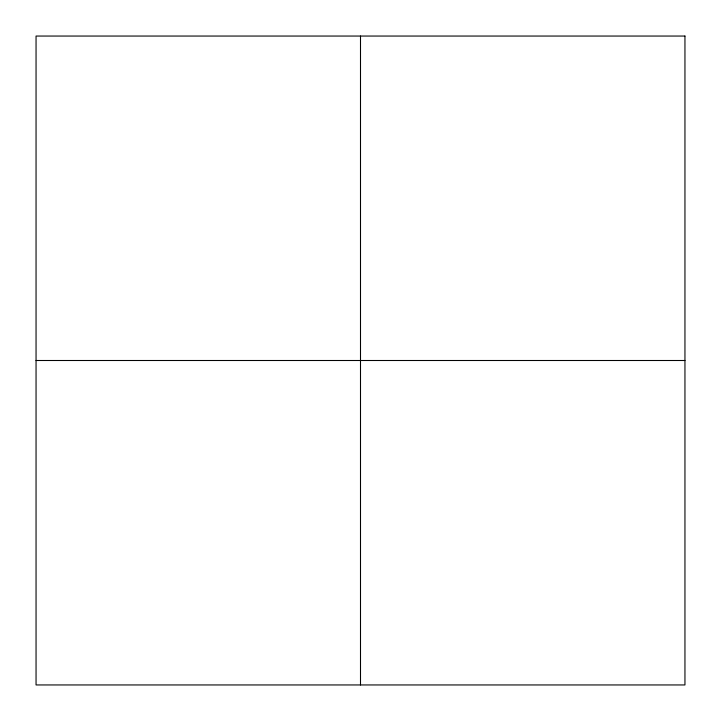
<?xml version="1.0" encoding="UTF-8"?>
<svg xmlns="http://www.w3.org/2000/svg" width="721" height="721" viewBox="0 0 721 721"><rect width="100%" height="100%" fill="white"/><g stroke="black" fill="none" stroke-linecap="round" stroke-linejoin="round"><path stroke-width="1.08" d="M36.05 360.5L684.95 360.5M360.5 36.05L360.5 684.95M684.95 36.05L36.05 36.05L36.05 684.95L684.95 684.95L684.95 36.05"/></g></svg>
